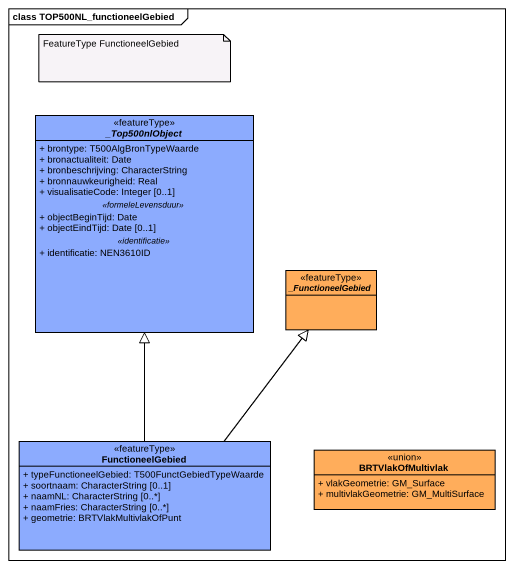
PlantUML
@startuml
mainframe class TOP500NL_functioneelGebied
hide circle
hide empty members
skinparam classAttributeIconSize 0
abstract class "_Top500nlObject" as Top500nlObject <<featureType>> #8CABFE {
  + brontype: T500AlgBronTypeWaarde
  + bronactualiteit: Date
  + bronbeschrijving: CharacterString
  + bronnauwkeurigheid: Real
  + visualisatieCode: Integer [0..1]
  .. <<formeleLevensduur>> ..
  + objectBeginTijd: Date
  + objectEindTijd: Date [0..1]
  .. <<identificatie>> ..
  + identificatie: NEN3610ID
}
abstract class "_FunctioneelGebied" as FunctioneelGebied <<featureType>> #FFAD5B
class "FunctioneelGebied" as FunctioneelGebied_2 <<featureType>> #8CABFE {
  + typeFunctioneelGebied: T500FunctGebiedTypeWaarde
  + soortnaam: CharacterString [0..1]
  + naamNL: CharacterString [0..*]
  + naamFries: CharacterString [0..*]
  + geometrie: BRTVlakMultivlakOfPunt
}
class BRTVlakOfMultivlak <<union>> #FFAD5B {
  + vlakGeometrie: GM_Surface
  + multivlakGeometrie: GM_MultiSurface
}
FunctioneelGebied_2 -up-|> Top500nlObject
FunctioneelGebied_2 -up-|> FunctioneelGebied
note as N1
  FeatureType FunctioneelGebied
end note
@enduml
